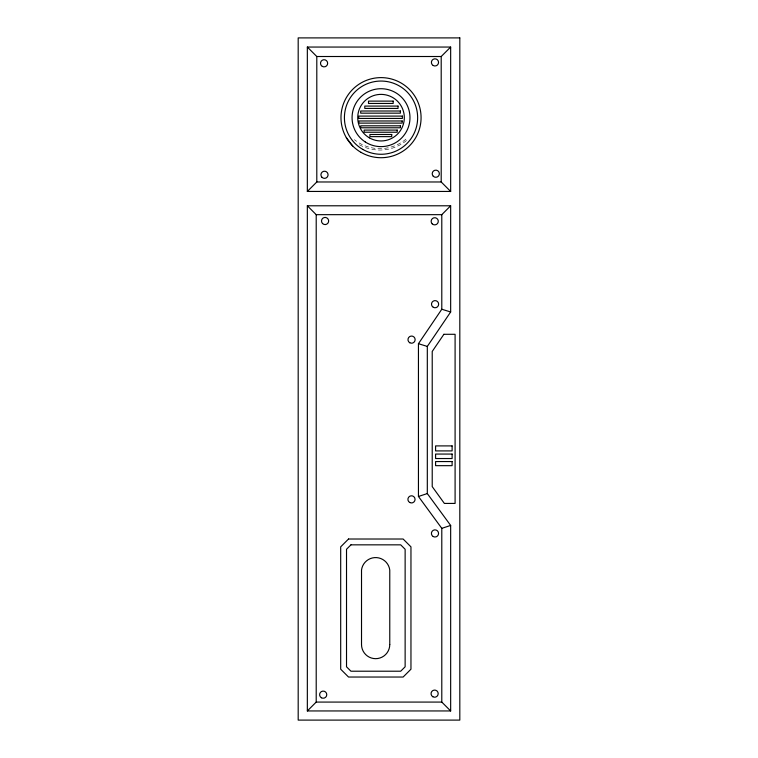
<?xml version="1.0" encoding="UTF-8"?>
<svg xmlns="http://www.w3.org/2000/svg" width="758" height="758" viewBox="0 0 758 758"><rect width="100%" height="100%" fill="white"/><g stroke="black" fill="none" stroke-linecap="round" stroke-linejoin="round"><path stroke-width="0.57" stroke-dasharray="3.79 2.84" d="M405.909 139.102L405.303 139.662A40.629 40.629 0 0 1 354.384 139.662M406.468 140.524L406.193 140.77A42.05 42.05 0 0 1 358.155 144.029"/><path stroke-width="1.14" d="M450.659 710.947L441.791 702.079L441.791 528.345L418.444 496.471L418.444 343.706L441.791 309.245L441.791 214.666L450.659 205.788L450.659 311.974L427.313 346.425L427.313 493.572L450.659 525.446L450.659 710.947L307.341 710.947L307.341 205.788L450.659 205.788M450.659 191.442L441.203 181.977L441.203 56.509L450.659 47.053L307.341 47.053L307.341 191.442L450.659 191.442L450.659 47.053M307.341 191.442L316.797 181.977L316.797 56.509L307.341 47.053M307.341 710.947L316.209 702.079L316.209 214.666L307.341 205.788M418.444 496.471L427.313 493.572M441.791 528.345L450.659 525.446M316.797 56.509L441.203 56.509M316.797 181.977L441.203 181.977M316.209 214.666L441.791 214.666M316.209 702.079L441.791 702.079M441.791 309.245L450.659 311.974M418.444 343.706L427.313 346.425M346.34 137.691L352.707 145.991M443.894 334.297L432.221 351.447L432.221 486.608L444.368 503.426L455.094 503.426L455.094 334.297L443.894 334.297M348.528 539.014L340.693 546.85L340.693 669.2L348.528 677.036L403.123 677.036L410.959 669.2L410.959 546.85L403.123 539.014L348.528 539.014M350.945 544.841L346.52 549.266L346.52 666.794L350.945 671.209L400.707 671.209L405.132 666.794L405.132 549.266L400.707 544.841L350.945 544.841M459.812 37.9L298.188 37.9L298.188 720.1L459.812 720.1L459.812 37.9M393.175 101.117L368.502 101.117L368.502 103.448L393.175 103.448L393.175 101.117M398.035 106.082L364.788 106.082L364.788 108.413L398.035 108.413L398.035 106.082M400.385 111.009L360.694 111.009L360.694 113.16L400.385 113.16L400.385 111.009M402.375 116.097L358.752 116.097L358.752 118.419L402.375 118.419L402.375 116.097M402.195 120.977L358.922 120.977L358.922 123.118L402.195 123.118L402.195 120.977M400.442 125.819L360.751 125.819L360.751 127.78L400.442 127.78L400.442 125.819M397.211 130.092L364.134 130.092L364.134 132.233L397.211 132.233L397.211 130.092M391.725 134.488L369.913 134.488L369.913 136.629L391.725 136.629L391.725 134.488M452.109 445.903L435.594 445.903L435.594 450.906L452.109 450.906L452.109 445.903M452.109 454.061L435.594 454.061L435.594 458.533L452.109 458.533L452.109 454.061M452.109 461.556L435.594 461.556L435.594 465.668L452.109 465.668L452.109 461.556M389.764 644.546L389.764 570.054A14.231 14.231 0 0 0 361.519 570.054L361.519 644.546A14.127 14.127 0 0 0 375.636 658.674A14.127 14.127 0 0 0 389.764 644.546M322.557 223.534A3.572 3.572 0 0 0 328.536 221.923A3.572 3.572 0 0 0 324.159 217.546A3.572 3.572 0 0 0 322.557 223.534M433.263 176.244A3.572 3.572 0 0 0 439.242 174.643A3.572 3.572 0 0 0 434.865 170.266A3.572 3.572 0 0 0 433.263 176.244M432.193 223.828A3.572 3.572 0 0 0 438.171 222.227A3.572 3.572 0 0 0 433.794 217.84A3.572 3.572 0 0 0 432.193 223.828M433.188 65.501A3.572 3.572 0 0 0 438.55 62.402A3.572 3.572 0 0 0 433.188 59.304A3.572 3.572 0 0 0 433.188 65.501M321.97 177.315A3.572 3.572 0 0 0 327.949 175.714A3.572 3.572 0 0 0 323.571 171.336A3.572 3.572 0 0 0 321.97 177.315M322.292 66.391A3.572 3.572 0 0 0 327.655 63.293A3.572 3.572 0 0 0 322.292 60.195A3.572 3.572 0 0 0 322.292 66.391M365.29 141.983A28.965 28.965 0 0 0 409.945 119.129A28.965 28.965 0 0 0 367.829 91.889A28.965 28.965 0 0 0 365.29 141.983M369.373 137.842A23.299 23.299 0 0 0 404.317 117.67A23.299 23.299 0 0 0 369.373 97.498A23.299 23.299 0 0 0 369.373 137.842M360.998 152.349A40.051 40.051 0 0 0 421.078 117.67A40.051 40.051 0 0 0 360.998 82.982A40.051 40.051 0 0 0 360.998 152.349M362.722 149.373A36.611 36.611 0 0 0 417.639 117.67A36.611 36.611 0 0 0 362.722 85.957A36.611 36.611 0 0 0 362.722 149.373M432.837 696.735A3.572 3.572 0 0 0 438.2 693.636A3.572 3.572 0 0 0 432.837 690.547A3.572 3.572 0 0 0 432.837 696.735M321.401 697.758A3.572 3.572 0 0 0 326.764 694.669A3.572 3.572 0 0 0 321.401 691.571A3.572 3.572 0 0 0 321.401 697.758M433.197 536.531A3.572 3.572 0 0 0 438.56 533.433A3.572 3.572 0 0 0 433.197 530.335A3.572 3.572 0 0 0 433.197 536.531M409.699 502.469A3.572 3.572 0 0 0 415.062 499.37A3.572 3.572 0 0 0 409.699 496.272A3.572 3.572 0 0 0 409.699 502.469M409.765 342.73A3.572 3.572 0 0 0 415.138 339.631A3.572 3.572 0 0 0 409.765 336.533A3.572 3.572 0 0 0 409.765 342.73M433.292 307.284A3.572 3.572 0 0 0 438.655 304.185A3.572 3.572 0 0 0 433.292 301.087A3.572 3.572 0 0 0 433.292 307.284"/></g></svg>
